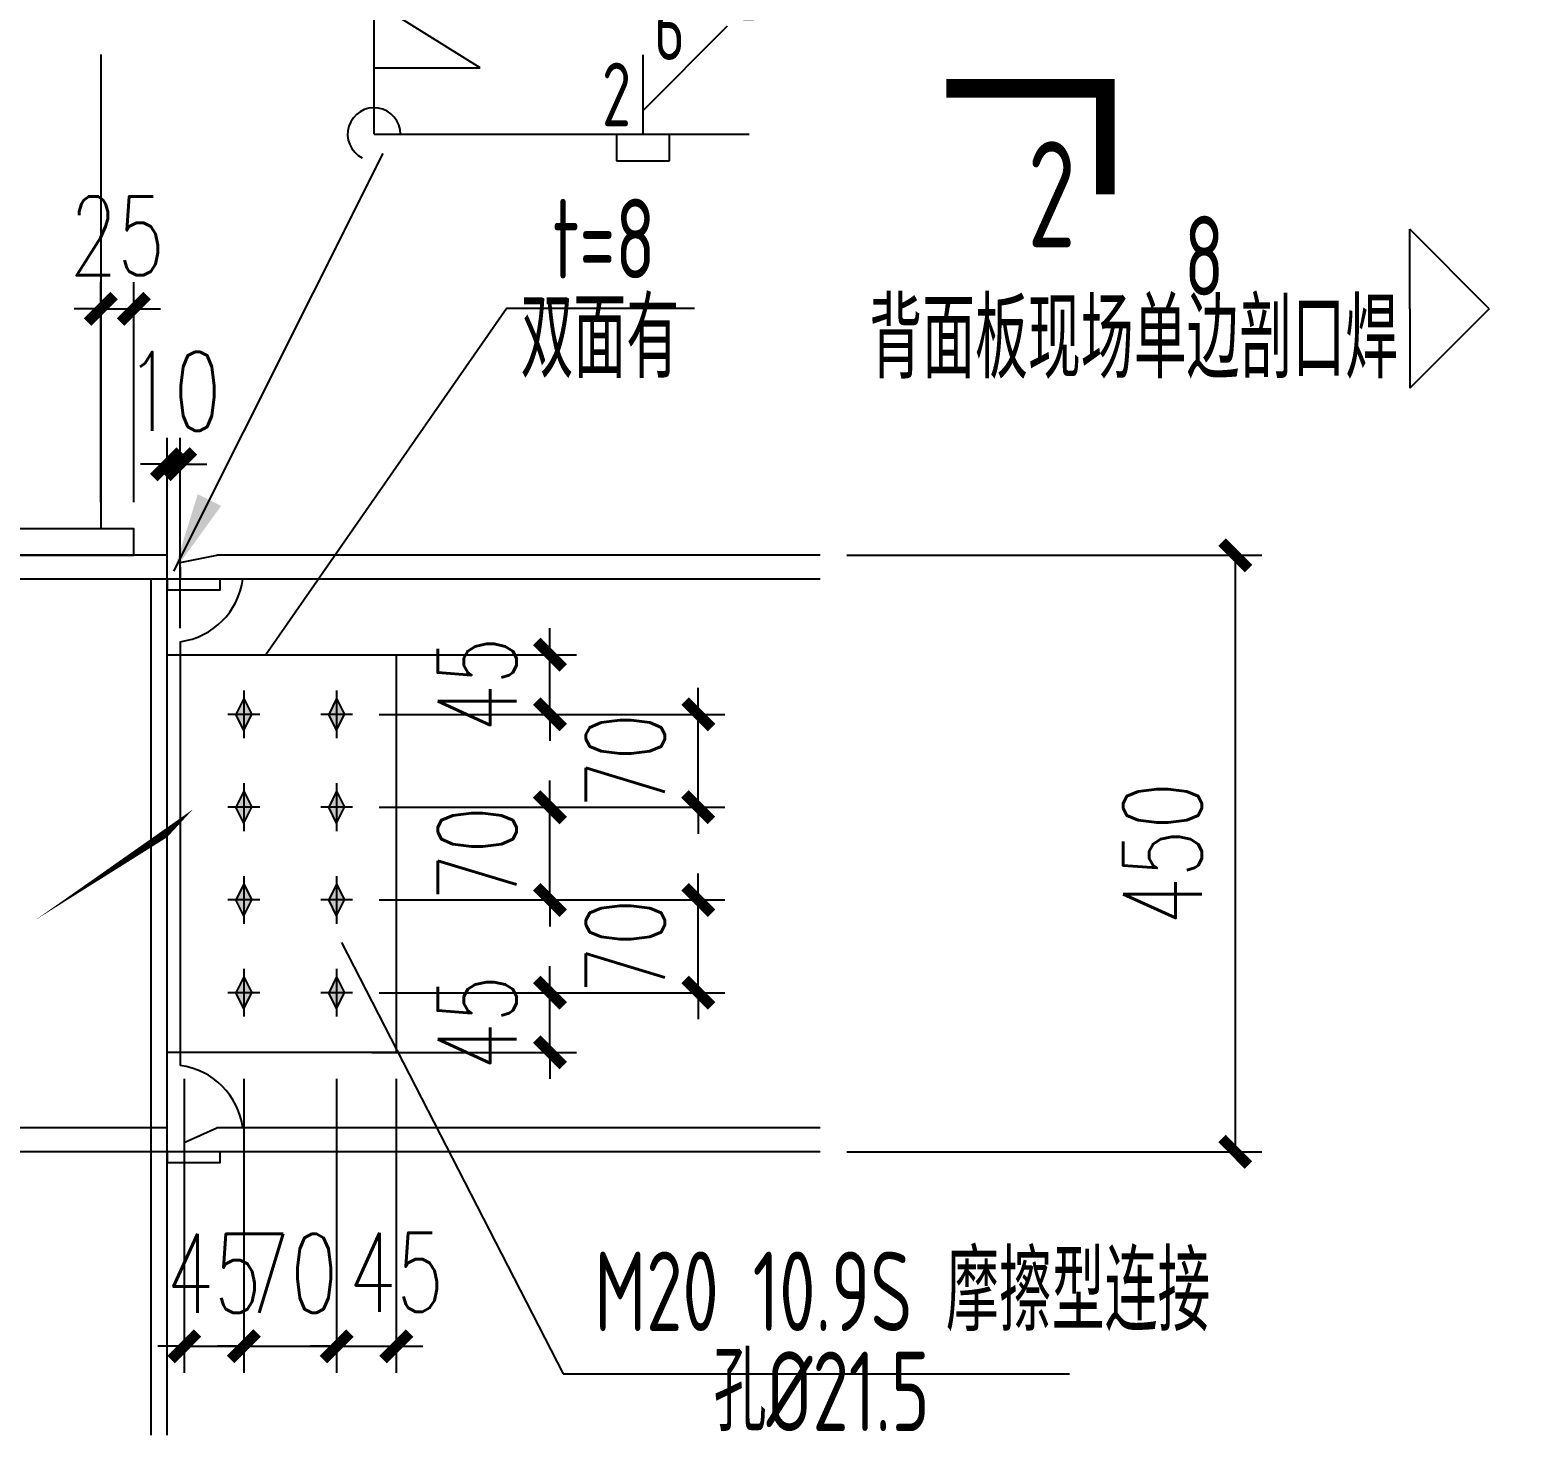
# Model space of a CAD drawing. Extents: x 180850 to 1400258, y 48356 to 327067.
# Drawn here: x 1344806 to 1350462, y 140421 to 145721 of the extents above; entities that cross this region are included whole.
import ezdxf
from ezdxf.enums import TextEntityAlignment as Align

# ---------------------------------------------------------------- set-up
doc = ezdxf.new("R2010")
doc.units = 0
doc.header["$LTSCALE"] = 1000
for name, color, linetype in [('AXIS', 3, 'Continuous'), ('BOLT', 251, 'Continuous'), ('GL', 150, 'Continuous'), ('GZ', 50, 'Continuous'), ('PUB_DIM', 3, 'Continuous'), ('PUB_TEXT', 7, 'Continuous'), ('PZ', 202, 'Continuous'), ('TEXT', 7, 'Continuous'), ('THIN', 7, 'Continuous'), ('WELD', 7, 'Continuous'), ('YCX', 90, 'Continuous')]:
    doc.layers.add(name, color=color, linetype=linetype)
doc.styles.add('_TCH_DIM_T3', font='SIMPLEX', dxfattribs={"width": 0.705882, "bigfont": 'GBCBIG'})
doc.styles.get("Standard").update_dxf_attribs({"font": 'gbenor.shx', "bigfont": 'gbcbig.shx'})
doc.styles.add('TSSD_Label', font='tssdeng.shx', dxfattribs={"width": 0.7, "bigfont": 'hztxt.shx'})
doc.styles.add('标准字体', font='tssdeng.shx', dxfattribs={"width": 0.7, "bigfont": 'tssdchn.shx'})
doc.dimstyles.new('TCH_100_5', dxfattribs={"dimtxt": 297.5, "dimasz": 100, "dimexe": 100, "dimexo": 100, "dimgap": 126.25, "dimtad": 1, "dimdec": 0, "dimlfac": 0.2, "dimzin": 0, "dimdsep": 46, "dimtxsty": '_TCH_DIM_T3', "dimblk": 'ARCHTICK', "dimcen": 0.09, "dimclrd": 126, "dimclre": 126, "dimclrt": 7, "dimazin": 2, "dimtfac": 1, "dimtdec": 0, "dimtix": 1, "dimtmove": 2, "dimatfit": 3, "dimfxl": 1, "dimtolj": 1, "dimtzin": 0, "dimarcsym": 0})
doc.dimstyles.new('TSSD_LEADER_STYLE_300.0', dxfattribs={"dimtxt": 0.18, "dimasz": 300, "dimexe": 0.18, "dimexo": 0.0625, "dimgap": 0.09, "dimtad": 0, "dimtih": 1, "dimtoh": 1, "dimdec": 4, "dimzin": 0, "dimdsep": 46, "dimtxsty": 'Standard', "dimcen": 0.09, "dimadec": 0, "dimazin": 0, "dimtfac": 1, "dimtdec": 4, "dimtofl": 0, "dimtmove": 0, "dimatfit": 3, "dimfxl": 1, "dimtolj": 1, "dimtzin": 0, "dimarcsym": 0})

# ---------------------------------------------------------------- blocks, each defined once
blk = doc.blocks.new('_WELD001')
at = {"linetype": 'ByBlock'}
h = blk.add_hatch(color=0, dxfattribs=at)
h.paths.add_polyline_path([(0.8, 0.5), (0, 1), (0, 0.5)], flags=16)
edge = h.paths.add_edge_path()
edge.add_line((0.8, 0.5), (0, 1))
edge.add_line((0, 0.5), (0.8, 0.5))
edge.add_line((0, 0), (0, 1))
at = {"color": 0, "linetype": 'ByBlock'}
for p, q in [((0, 0), (0, 1)), ((0.8, 0.5), (0, 1)), ((0, 0.5), (0.8, 0.5))]:
    blk.add_line(p, q, dxfattribs=at)
blk = doc.blocks.new('_WELD008')
at = {"color": 0, "linetype": 'ByBlock'}
for p, q in [((0, 0.3), (1.061, 1.361)), ((0, 0), (0, 1))]:
    blk.add_line(p, q, dxfattribs=at)
for tag, p in [('C', (1.286, 1.416)), ('B', (0.288, 0.856)), ('A', (-0.303, -0.009))]:
    blk.add_attdef(tag, text='', height=0.8, dxfattribs=at).set_placement(p, align=Align.CENTER)
blk = doc.blocks.new('_WELD002')
at = {"color": 0, "linetype": 'ByBlock'}
for p, q in [((0.5, 1), (0, 1)), ((0.5, 0), (0.5, 1)), ((0, 0), (0.5, 0))]:
    blk.add_line(p, q, dxfattribs=at)
blk = doc.blocks.new('_ArchTick')
at = {"color": 0, "linetype": 'ByBlock', "const_width": 0.4}
blk.add_lwpolyline([(-0.5, -0.5), (0.5, 0.5)], dxfattribs=at)
blk = doc.blocks.new('*D1702')
at = {"layer": 'AXIS', "color": 126, "linetype": 'ByBlock', "lineweight": -2, "transparency": 16777216}
for p, q in [((1347887.4, 143739.2), (1349453.7, 143739.2)), ((1349353.7, 143739.2), (1349353.7, 141489.2)), ((1347887.4, 141489.2), (1349453.7, 141489.2))]:
    blk.add_line(p, q, dxfattribs=at)
at = {"layer": 'Defpoints', "color": 0, "linetype": 'ByBlock', "transparency": 16777216}
for p in [(1347787.4, 143739.2), (1347787.4, 141489.2), (1349353.7, 141489.2)]:
    blk.add_point(p, dxfattribs=at)
at = {"layer": 'AXIS', "color": 126, "linetype": 'ByBlock', "lineweight": -2, "transparency": 16777216, "xscale": 100, "yscale": 100, "zscale": 100}
for p, rotation in [((1349353.7, 143739.2), 90), ((1349353.7, 141489.2), 270)]:
    blk.add_blockref('_ArchTick', p, dxfattribs=dict(at, rotation=rotation))
at = {"layer": 'AXIS', "color": 7, "linetype": 'ByBlock', "transparency": 16777216, "insert": (1349078.7, 142614.2), "char_height": 297.5, "attachment_point": 5, "rotation": 90, "style": '_TCH_DIM_T3'}
blk.add_mtext('\\A1;450', dxfattribs=at)
blk = doc.blocks.new('*D1703')
at = {"layer": 'AXIS', "color": 126, "linetype": 'ByBlock', "lineweight": -2, "transparency": 16777216}
for p, q in [((1345387.9, 141764.2), (1345387.9, 140655.8)), ((1345612.9, 141764.2), (1345612.9, 140655.8)), ((1345387.9, 140755.8), (1345287.9, 140755.8)), ((1345387.9, 140755.8), (1345612.9, 140755.8)), ((1345612.9, 140755.8), (1345712.9, 140755.8))]:
    blk.add_line(p, q, dxfattribs=at)
at = {"layer": 'Defpoints', "color": 0, "linetype": 'ByBlock', "transparency": 16777216}
for p in [(1345387.9, 141864.2), (1345612.9, 141864.2), (1345612.9, 140755.8)]:
    blk.add_point(p, dxfattribs=at)
at = {"layer": 'AXIS', "color": 126, "linetype": 'ByBlock', "lineweight": -2, "transparency": 16777216, "xscale": 100, "yscale": 100, "zscale": 100}
blk.add_blockref('_ArchTick', (1345387.9, 140755.8), dxfattribs=at)
at = {"layer": 'AXIS', "color": 126, "linetype": 'ByBlock', "lineweight": -2, "transparency": 16777216, "xscale": 100, "yscale": 100, "zscale": 100, "rotation": 180}
blk.add_blockref('_ArchTick', (1345612.9, 140755.8), dxfattribs=at)
at = {"layer": 'AXIS', "color": 7, "linetype": 'ByBlock', "transparency": 16777216, "insert": (1345500.4, 141030.8), "char_height": 297.5, "attachment_point": 5, "style": '_TCH_DIM_T3'}
blk.add_mtext('\\A1;45', dxfattribs=at)
blk = doc.blocks.new('*D1704')
at = {"layer": 'AXIS', "color": 126, "linetype": 'ByBlock', "lineweight": -2, "transparency": 16777216}
for p, q in [((1345962.9, 141764.2), (1345962.9, 140655.8)), ((1346187.9, 141764.2), (1346187.9, 140655.8)), ((1345962.9, 140755.8), (1345862.9, 140755.8)), ((1345962.9, 140755.8), (1346187.9, 140755.8)), ((1346187.9, 140755.8), (1346287.9, 140755.8))]:
    blk.add_line(p, q, dxfattribs=at)
at = {"layer": 'Defpoints', "color": 0, "linetype": 'ByBlock', "transparency": 16777216}
for p in [(1345962.9, 141864.2), (1346187.9, 141864.2), (1346187.9, 140755.8)]:
    blk.add_point(p, dxfattribs=at)
at = {"layer": 'AXIS', "color": 126, "linetype": 'ByBlock', "lineweight": -2, "transparency": 16777216, "xscale": 100, "yscale": 100, "zscale": 100}
blk.add_blockref('_ArchTick', (1345962.9, 140755.8), dxfattribs=at)
at = {"layer": 'AXIS', "color": 126, "linetype": 'ByBlock', "lineweight": -2, "transparency": 16777216, "xscale": 100, "yscale": 100, "zscale": 100, "rotation": 180}
blk.add_blockref('_ArchTick', (1346187.9, 140755.8), dxfattribs=at)
at = {"layer": 'AXIS', "color": 7, "linetype": 'ByBlock', "transparency": 16777216, "insert": (1346187.9, 141035), "char_height": 297.5, "attachment_point": 5, "style": '_TCH_DIM_T3'}
blk.add_mtext('\\A1;45', dxfattribs=at)
blk = doc.blocks.new('*D1705')
at = {"layer": 'AXIS', "color": 126, "linetype": 'ByBlock', "lineweight": -2, "transparency": 16777216}
for p, q in [((1345612.9, 141764.2), (1345612.9, 140655.8)), ((1345962.9, 141764.2), (1345962.9, 140655.8)), ((1345612.9, 140755.8), (1345512.9, 140755.8)), ((1345612.9, 140755.8), (1345962.9, 140755.8)), ((1345962.9, 140755.8), (1346062.9, 140755.8))]:
    blk.add_line(p, q, dxfattribs=at)
at = {"layer": 'Defpoints', "color": 0, "linetype": 'ByBlock', "transparency": 16777216}
for p in [(1345612.9, 141864.2), (1345962.9, 141864.2), (1345962.9, 140755.8)]:
    blk.add_point(p, dxfattribs=at)
at = {"layer": 'AXIS', "color": 126, "linetype": 'ByBlock', "lineweight": -2, "transparency": 16777216, "xscale": 100, "yscale": 100, "zscale": 100}
blk.add_blockref('_ArchTick', (1345612.9, 140755.8), dxfattribs=at)
at = {"layer": 'AXIS', "color": 126, "linetype": 'ByBlock', "lineweight": -2, "transparency": 16777216, "xscale": 100, "yscale": 100, "zscale": 100, "rotation": 180}
blk.add_blockref('_ArchTick', (1345962.9, 140755.8), dxfattribs=at)
at = {"layer": 'AXIS', "color": 7, "linetype": 'ByBlock', "transparency": 16777216, "insert": (1345787.9, 141030.8), "char_height": 297.5, "attachment_point": 5, "style": '_TCH_DIM_T3'}
blk.add_mtext('\\A1;70', dxfattribs=at)
blk = doc.blocks.new('*D1706')
at = {"layer": 'AXIS', "color": 126, "linetype": 'ByBlock', "lineweight": -2, "transparency": 16777216}
for p, q in [((1345322.9, 143464.2), (1345322.9, 144182.8)), ((1345372.9, 143464.2), (1345372.9, 144182.8)), ((1345322.9, 144082.8), (1345222.9, 144082.8)), ((1345322.9, 144082.8), (1345372.9, 144082.8)), ((1345372.9, 144082.8), (1345472.9, 144082.8))]:
    blk.add_line(p, q, dxfattribs=at)
at = {"layer": 'Defpoints', "color": 0, "linetype": 'ByBlock', "transparency": 16777216}
for p in [(1345372.9, 144082.8), (1345322.9, 143364.2), (1345372.9, 143364.2)]:
    blk.add_point(p, dxfattribs=at)
at = {"layer": 'AXIS', "color": 126, "linetype": 'ByBlock', "lineweight": -2, "transparency": 16777216, "xscale": 100, "yscale": 100, "zscale": 100}
blk.add_blockref('_ArchTick', (1345322.9, 144082.8), dxfattribs=at)
at = {"layer": 'AXIS', "color": 126, "linetype": 'ByBlock', "lineweight": -2, "transparency": 16777216, "xscale": 100, "yscale": 100, "zscale": 100, "rotation": 180}
blk.add_blockref('_ArchTick', (1345372.9, 144082.8), dxfattribs=at)
at = {"layer": 'AXIS', "color": 7, "linetype": 'ByBlock', "transparency": 16777216, "insert": (1345347.9, 144357.8), "char_height": 297.5, "attachment_point": 5, "style": '_TCH_DIM_T3'}
blk.add_mtext('\\A1;10', dxfattribs=at)
blk = doc.blocks.new('*D1707')
at = {"layer": 'AXIS', "color": 126, "linetype": 'ByBlock', "lineweight": -2, "transparency": 16777216}
for p, q in [((1346767.9, 142089.2), (1346767.9, 142189.2)), ((1346122.9, 142089.2), (1346867.9, 142089.2)), ((1346767.9, 141864.2), (1346767.9, 142089.2)), ((1346096.2, 141864.2), (1346867.9, 141864.2)), ((1346767.9, 141864.2), (1346767.9, 141764.2))]:
    blk.add_line(p, q, dxfattribs=at)
at = {"layer": 'Defpoints', "color": 0, "linetype": 'ByBlock', "transparency": 16777216}
for p in [(1346022.9, 142089.2), (1346767.9, 142089.2), (1345996.2, 141864.2)]:
    blk.add_point(p, dxfattribs=at)
at = {"layer": 'AXIS', "color": 126, "linetype": 'ByBlock', "lineweight": -2, "transparency": 16777216, "xscale": 100, "yscale": 100, "zscale": 100}
for p, rotation in [((1346767.9, 142089.2), 270), ((1346767.9, 141864.2), 90)]:
    blk.add_blockref('_ArchTick', p, dxfattribs=dict(at, rotation=rotation))
at = {"layer": 'AXIS', "color": 7, "linetype": 'ByBlock', "transparency": 16777216, "insert": (1346492.9, 141976.7), "char_height": 297.5, "attachment_point": 5, "rotation": 90, "style": '_TCH_DIM_T3'}
blk.add_mtext('\\A1;45', dxfattribs=at)
blk = doc.blocks.new('*D1708')
at = {"layer": 'AXIS', "color": 126, "linetype": 'ByBlock', "lineweight": -2, "transparency": 16777216}
for p, q in [((1347327.5, 142439.2), (1347327.5, 142539.2)), ((1346122.9, 142439.2), (1347427.5, 142439.2)), ((1347327.5, 142089.2), (1347327.5, 142439.2)), ((1346122.9, 142089.2), (1347427.5, 142089.2)), ((1347327.5, 142089.2), (1347327.5, 141989.2))]:
    blk.add_line(p, q, dxfattribs=at)
at = {"layer": 'Defpoints', "color": 0, "linetype": 'ByBlock', "transparency": 16777216}
for p in [(1346022.9, 142439.2), (1347327.5, 142439.2), (1346022.9, 142089.2)]:
    blk.add_point(p, dxfattribs=at)
at = {"layer": 'AXIS', "color": 126, "linetype": 'ByBlock', "lineweight": -2, "transparency": 16777216, "xscale": 100, "yscale": 100, "zscale": 100}
for p, rotation in [((1347327.5, 142439.2), 270), ((1347327.5, 142089.2), 90)]:
    blk.add_blockref('_ArchTick', p, dxfattribs=dict(at, rotation=rotation))
at = {"layer": 'AXIS', "color": 7, "linetype": 'ByBlock', "transparency": 16777216, "insert": (1347052.5, 142264.2), "char_height": 297.5, "attachment_point": 5, "rotation": 90, "style": '_TCH_DIM_T3'}
blk.add_mtext('\\A1;70', dxfattribs=at)
blk = doc.blocks.new('*D1709')
at = {"layer": 'AXIS', "color": 126, "linetype": 'ByBlock', "lineweight": -2, "transparency": 16777216}
for p, q in [((1346767.9, 142789.2), (1346767.9, 142889.2)), ((1346122.9, 142789.2), (1346867.9, 142789.2)), ((1346767.9, 142439.2), (1346767.9, 142789.2)), ((1346122.9, 142439.2), (1346867.9, 142439.2)), ((1346767.9, 142439.2), (1346767.9, 142339.2))]:
    blk.add_line(p, q, dxfattribs=at)
at = {"layer": 'Defpoints', "color": 0, "linetype": 'ByBlock', "transparency": 16777216}
for p in [(1346022.9, 142789.2), (1346767.9, 142789.2), (1346022.9, 142439.2)]:
    blk.add_point(p, dxfattribs=at)
at = {"layer": 'AXIS', "color": 126, "linetype": 'ByBlock', "lineweight": -2, "transparency": 16777216, "xscale": 100, "yscale": 100, "zscale": 100}
for p, rotation in [((1346767.9, 142789.2), 270), ((1346767.9, 142439.2), 90)]:
    blk.add_blockref('_ArchTick', p, dxfattribs=dict(at, rotation=rotation))
at = {"layer": 'AXIS', "color": 7, "linetype": 'ByBlock', "transparency": 16777216, "insert": (1346492.9, 142614.2), "char_height": 297.5, "attachment_point": 5, "rotation": 90, "style": '_TCH_DIM_T3'}
blk.add_mtext('\\A1;70', dxfattribs=at)
blk = doc.blocks.new('*D1710')
at = {"layer": 'AXIS', "color": 126, "linetype": 'ByBlock', "lineweight": -2, "transparency": 16777216}
for p, q in [((1347327.5, 143139.2), (1347327.5, 143239.2)), ((1346122.9, 143139.2), (1347427.5, 143139.2)), ((1347327.5, 142789.2), (1347327.5, 143139.2)), ((1346122.9, 142789.2), (1347427.5, 142789.2)), ((1347327.5, 142789.2), (1347327.5, 142689.2))]:
    blk.add_line(p, q, dxfattribs=at)
at = {"layer": 'Defpoints', "color": 0, "linetype": 'ByBlock', "transparency": 16777216}
for p in [(1346022.9, 143139.2), (1347327.5, 143139.2), (1346022.9, 142789.2)]:
    blk.add_point(p, dxfattribs=at)
at = {"layer": 'AXIS', "color": 126, "linetype": 'ByBlock', "lineweight": -2, "transparency": 16777216, "xscale": 100, "yscale": 100, "zscale": 100}
for p, rotation in [((1347327.5, 143139.2), 270), ((1347327.5, 142789.2), 90)]:
    blk.add_blockref('_ArchTick', p, dxfattribs=dict(at, rotation=rotation))
at = {"layer": 'AXIS', "color": 7, "linetype": 'ByBlock', "transparency": 16777216, "insert": (1347052.5, 142964.2), "char_height": 297.5, "attachment_point": 5, "rotation": 90, "style": '_TCH_DIM_T3'}
blk.add_mtext('\\A1;70', dxfattribs=at)
blk = doc.blocks.new('*D1711')
at = {"layer": 'AXIS', "color": 126, "linetype": 'ByBlock', "lineweight": -2, "transparency": 16777216}
for p, q in [((1346767.9, 143364.2), (1346767.9, 143464.2)), ((1346122.9, 143364.2), (1346867.9, 143364.2)), ((1346767.9, 143139.2), (1346767.9, 143364.2)), ((1346122.9, 143139.2), (1346867.9, 143139.2)), ((1346767.9, 143139.2), (1346767.9, 143039.2))]:
    blk.add_line(p, q, dxfattribs=at)
at = {"layer": 'Defpoints', "color": 0, "linetype": 'ByBlock', "transparency": 16777216}
for p in [(1346022.9, 143364.2), (1346767.9, 143364.2), (1346022.9, 143139.2)]:
    blk.add_point(p, dxfattribs=at)
at = {"layer": 'AXIS', "color": 126, "linetype": 'ByBlock', "lineweight": -2, "transparency": 16777216, "xscale": 100, "yscale": 100, "zscale": 100}
for p, rotation in [((1346767.9, 143364.2), 270), ((1346767.9, 143139.2), 90)]:
    blk.add_blockref('_ArchTick', p, dxfattribs=dict(at, rotation=rotation))
at = {"layer": 'AXIS', "color": 7, "linetype": 'ByBlock', "transparency": 16777216, "insert": (1346492.9, 143251.7), "char_height": 297.5, "attachment_point": 5, "rotation": 90, "style": '_TCH_DIM_T3'}
blk.add_mtext('\\A1;45', dxfattribs=at)
blk = doc.blocks.new('*D2039')
at = {"layer": 'AXIS', "color": 126, "linetype": 'ByBlock', "lineweight": -2, "transparency": 16777216}
for p, q in [((1345072.9, 143939.2), (1345072.9, 144769.1)), ((1345197.9, 143939.2), (1345197.9, 144769.1)), ((1345072.9, 144669.1), (1344972.9, 144669.1)), ((1345072.9, 144669.1), (1345197.9, 144669.1)), ((1345197.9, 144669.1), (1345297.9, 144669.1))]:
    blk.add_line(p, q, dxfattribs=at)
at = {"layer": 'Defpoints', "color": 0, "linetype": 'ByBlock', "transparency": 16777216}
for p in [(1345197.9, 144669.1), (1345072.9, 143839.2), (1345197.9, 143839.2)]:
    blk.add_point(p, dxfattribs=at)
at = {"layer": 'AXIS', "color": 126, "linetype": 'ByBlock', "lineweight": -2, "transparency": 16777216, "xscale": 100, "yscale": 100, "zscale": 100}
blk.add_blockref('_ArchTick', (1345072.9, 144669.1), dxfattribs=at)
at = {"layer": 'AXIS', "color": 126, "linetype": 'ByBlock', "lineweight": -2, "transparency": 16777216, "xscale": 100, "yscale": 100, "zscale": 100, "rotation": 180}
blk.add_blockref('_ArchTick', (1345197.9, 144669.1), dxfattribs=at)
at = {"layer": 'AXIS', "color": 7, "linetype": 'ByBlock', "transparency": 16777216, "insert": (1345135.4, 144944.1), "char_height": 297.5, "attachment_point": 5, "style": '_TCH_DIM_T3'}
blk.add_mtext('\\A1;25', dxfattribs=at)

msp = doc.modelspace()

# ---------------------------------------------------------------- hatches: boundary and pattern name
at = {"layer": 'BOLT'}
for points in [[(1345612.95, 143199.25), (1345642.95, 143139.25), (1345612.95, 143079.25), (1345582.95, 143139.25)], [(1345962.95, 143199.25), (1345992.95, 143139.25), (1345962.95, 143079.25), (1345932.95, 143139.25)], [(1345612.95, 142849.25), (1345642.95, 142789.25), (1345612.95, 142729.25), (1345582.95, 142789.25)], [(1345962.95, 142849.25), (1345992.95, 142789.25), (1345962.95, 142729.25), (1345932.95, 142789.25)], [(1345612.95, 142499.25), (1345642.95, 142439.25), (1345612.95, 142379.25), (1345582.95, 142439.25)], [(1345962.95, 142499.25), (1345992.95, 142439.25), (1345962.95, 142379.25), (1345932.95, 142439.25)], [(1345612.95, 142149.25), (1345642.95, 142089.25), (1345612.95, 142029.25), (1345582.95, 142089.25)], [(1345962.95, 142149.25), (1345992.95, 142089.25), (1345962.95, 142029.25), (1345932.95, 142089.25)]]:
    msp.add_hatch(color=256, dxfattribs=at).paths.add_polyline_path(points)

# ---------------------------------------------------------------- linework, layer by layer
for p, q in [((1345612.95, 143229.25), (1345612.95, 143049.25)), ((1345962.95, 143229.25), (1345962.95, 143049.25)), ((1345612.95, 143199.25), (1345582.95, 143139.25)), ((1345612.95, 143199.25), (1345642.95, 143139.25)), ((1345962.95, 143199.25), (1345932.95, 143139.25)), ((1345962.95, 143199.25), (1345992.95, 143139.25)), ((1345672.95, 143139.25), (1345552.95, 143139.25)), ((1345612.95, 143079.25), (1345582.95, 143139.25)), ((1345612.95, 143079.25), (1345642.95, 143139.25)), ((1346022.95, 143139.25), (1345902.95, 143139.25)), ((1345962.95, 143079.25), (1345932.95, 143139.25)), ((1345962.95, 143079.25), (1345992.95, 143139.25)), ((1345612.95, 142879.25), (1345612.95, 142699.25)), ((1345962.95, 142879.25), (1345962.95, 142699.25)), ((1345612.95, 142849.25), (1345582.95, 142789.25)), ((1345612.95, 142849.25), (1345642.95, 142789.25)), ((1345962.95, 142849.25), (1345932.95, 142789.25)), ((1345962.95, 142849.25), (1345992.95, 142789.25)), ((1345672.95, 142789.25), (1345552.95, 142789.25)), ((1345612.95, 142729.25), (1345582.95, 142789.25)), ((1345612.95, 142729.25), (1345642.95, 142789.25)), ((1346022.95, 142789.25), (1345902.95, 142789.25)), ((1345962.95, 142729.25), (1345932.95, 142789.25)), ((1345962.95, 142729.25), (1345992.95, 142789.25)), ((1345612.95, 142499.25), (1345582.95, 142439.25)), ((1345612.95, 142529.25), (1345612.95, 142349.25)), ((1345612.95, 142499.25), (1345642.95, 142439.25)), ((1345962.95, 142499.25), (1345932.95, 142439.25)), ((1345962.95, 142529.25), (1345962.95, 142349.25)), ((1345962.95, 142499.25), (1345992.95, 142439.25)), ((1345672.95, 142439.25), (1345552.95, 142439.25)), ((1345612.95, 142379.25), (1345582.95, 142439.25)), ((1345612.95, 142379.25), (1345642.95, 142439.25)), ((1346022.95, 142439.25), (1345902.95, 142439.25)), ((1345962.95, 142379.25), (1345932.95, 142439.25)), ((1345962.95, 142379.25), (1345992.95, 142439.25)), ((1345612.95, 142149.25), (1345582.95, 142089.25)), ((1345612.95, 142179.25), (1345612.95, 141999.25)), ((1345612.95, 142149.25), (1345642.95, 142089.25)), ((1345962.95, 142149.25), (1345932.95, 142089.25)), ((1345962.95, 142179.25), (1345962.95, 141999.25)), ((1345962.95, 142149.25), (1345992.95, 142089.25)), ((1345672.95, 142089.25), (1345552.95, 142089.25)), ((1345612.95, 142029.25), (1345582.95, 142089.25)), ((1345612.95, 142029.25), (1345642.95, 142089.25)), ((1346022.95, 142089.25), (1345902.95, 142089.25)), ((1345962.95, 142029.25), (1345932.95, 142089.25)), ((1345962.95, 142029.25), (1345992.95, 142089.25))]:
    msp.add_line(p, q, dxfattribs=at)
at = {"layer": 'GL'}
for p, q in [((1345372.99, 143711.57), (1345510.41, 143739.25)), ((1347787.38, 143739.25), (1345510.41, 143739.25)), ((1345372.95, 143694.68), (1345372.95, 143649.25)), ((1347787.38, 143649.25), (1345372.57, 143649.25)), ((1345372.95, 143413.41), (1345372.95, 141814.25)), ((1345322.95, 141579.25), (1343822.95, 141579.25)), ((1345387.95, 141524.51), (1345510.4, 141579.25)), ((1347787.38, 141579.25), (1345510.4, 141579.25)), ((1345387.95, 141524.51), (1345387.95, 141489.31)), ((1345322.95, 141489.25), (1343822.95, 141489.25)), ((1347787.38, 141489.25), (1345387.95, 141489.25))]:
    msp.add_line(p, q, dxfattribs=at)
for points in [[(1345322.95, 143649.25), (1345322.95, 143609.25), (1345522.95, 143609.25), (1345522.95, 143649.25)], [(1345322.95, 141489.25), (1345322.95, 141449.25), (1345522.95, 141449.25), (1345522.95, 141489.25)]]:
    msp.add_lwpolyline(points, close=True, dxfattribs=at)
for centre, start, end in [((1345336.14, 143686.63), 277.6724, 352.20656), ((1345336.14, 141541.87), 7.79344, 82.3276)]:
    msp.add_arc(centre, 275.69, start, end, dxfattribs=at)
at = {"layer": 'GZ'}
for p, q in [((1345072.95, 145628.07), (1345072.95, 143839.25)), ((1345322.95, 143739.25), (1343822.95, 143739.25)), ((1345322.95, 140421.05), (1345322.95, 143739.25)), ((1345322.95, 143649.25), (1343822.95, 143649.25)), ((1345262.95, 140421.05), (1345262.95, 143649.25))]:
    msp.add_line(p, q, dxfattribs=at)
at = {"layer": 'PUB_DIM', "const_width": 70}
msp.add_lwpolyline([(1348263.28, 145500.69), (1348863.28, 145500.69), (1348863.28, 145100.69)], dxfattribs=at)
at = {"layer": 'PZ'}
for points in [[(1343947.95, 143739.25), (1345197.95, 143739.25), (1345197.95, 143839.25), (1343947.95, 143839.25)], [(1345322.95, 143364.25), (1346187.95, 143364.25), (1346187.95, 141864.25), (1345322.95, 141864.25)]]:
    msp.add_lwpolyline(points, close=True, dxfattribs=at)
at = {"layer": 'TEXT'}
for p, q in [((1350011.83, 144669.13), (1350011.83, 144969.13)), ((1350311.83, 144669.13), (1350011.83, 144969.13)), ((1350011.83, 144669.13), (1350011.83, 144369.13)), ((1350311.83, 144669.13), (1350011.83, 144369.13))]:
    msp.add_line(p, q, dxfattribs=at)
at = {"layer": 'THIN'}
msp.add_lwpolyline([(1345322.95, 142675.44, 0, 100, 0), (1345613.52, 142916.34, 0, 0, 0), (1348110.38, 144669.13, 0, 0, 0), (1350411.83, 144669.13, 0, 0, 0)], format="xyseb", dxfattribs=at)
at = {"layer": 'WELD'}
msp.add_line((1346104.36, 145327.43), (1347518.92, 145327.43), dxfattribs=at)
msp.add_arc((1346104.36, 145327.43), 100, 0, 243.38057, dxfattribs=at)
at = {"layer": 'YCX'}
for p, q in [((1346605.12, 144670.9), (1345695.92, 143364.25)), ((1346605.12, 144670.9), (1347312.76, 144670.9)), ((1345981.23, 142279.25), (1346817.67, 140651.5)), ((1346817.67, 140651.5), (1348728.3, 140651.5))]:
    msp.add_line(p, q, dxfattribs=at)

# ---------------------------------------------------------------- block references
at = {"layer": 'WELD'}
ref = msp.add_blockref('_WELD008', (1347118.92, 145327.43), dxfattribs=dict(at, xscale=300.0000001500005, yscale=300.0000001500005, zscale=300.0000001500005))
ref.add_attrib('6', '6', dxfattribs={"height": 240, "style": 'TSSD_Label', "width": 0.7}).set_placement((1347218.92, 145727.43), align=Align.MIDDLE_CENTER)
ref.add_attrib('2', '2', dxfattribs={"height": 240, "style": 'TSSD_Label', "width": 0.7}).set_placement((1347018.92, 145477.43), align=Align.MIDDLE_CENTER)
ref.add_attrib('45%%d', '45%%d', dxfattribs={"height": 240, "style": 'TSSD_Label', "width": 0.7}).set_placement((1347518.92, 145877.43), align=Align.MIDDLE_CENTER)
at = {"layer": 'WELD', "xscale": 500.0000002500008, "yscale": 500.0000002500008, "zscale": 500.0000002500008}
msp.add_blockref('_WELD001', (1346104.36, 145327.43), dxfattribs=at)
at = {"layer": 'WELD', "xscale": 200.0000001000003, "yscale": 200.0000001000003, "zscale": 200.0000001000003, "rotation": 270}
msp.add_blockref('_WELD002', (1347018.92, 145327.43), dxfattribs=at)

# ---------------------------------------------------------------- texts
at = {"layer": 'PUB_TEXT', "style": '标准字体', "width": 0.7}
msp.add_text('2', height=400, dxfattribs=at).set_placement((1348660.72, 145100.69), align=Align.MIDDLE_CENTER)
at = {"layer": 'TEXT', "style": '标准字体', "width": 0.7}
for s, p in [('t=8', (1346971.11, 144693.71)), ('双面有', (1346955.9, 144318.2)), ('背面板现场单边剖口焊', (1348970.12, 144316.12)), ('M20 10.9S 摩擦型连接', (1348097.53, 140723.16)), ('孔%%c21.5', (1347792.79, 140345.66))]:
    msp.add_text(s, height=300, dxfattribs=at).set_placement(p, align=Align.BOTTOM_CENTER)
msp.add_text('8', height=300, dxfattribs=at).set_placement((1349160.49, 144719.13))

# ---------------------------------------------------------------- dimensions: what is measured, and where the dimension line sits
at = {"layer": 'AXIS', "linetype": 'ByBlock'}
for base, p1, p2, picture, middle in [((1345197.95, 144669.11), (1345072.95, 143839.25), (1345197.95, 143839.25), '*D2039', (1345135.45, 144944.11)), ((1345372.95, 144082.81), (1345322.95, 143364.25), (1345372.95, 143364.25), '*D1706', (1345347.95, 144357.81)), ((1345612.95, 140755.83), (1345387.95, 141864.25), (1345612.95, 141864.25), '*D1703', (1345500.45, 141030.83)), ((1345962.95, 140755.83), (1345612.95, 141864.25), (1345962.95, 141864.25), '*D1705', (1345787.95, 141030.83))]:
    dim = msp.add_linear_dim(base=base, p1=p1, p2=p2, dimstyle='TCH_100_5', dxfattribs=at)
    dim.commit()
    dim.dimension.update_dxf_attribs({"geometry": picture, "text_midpoint": middle})
for base, p1, p2, picture, middle in [((1349353.69, 141489.25), (1347787.38, 143739.25), (1347787.38, 141489.25), '*D1702', (1349078.69, 142614.25)), ((1346767.91, 143364.25), (1346022.95, 143139.25), (1346022.95, 143364.25), '*D1711', (1346492.91, 143251.75)), ((1347327.47, 143139.25), (1346022.95, 142789.25), (1346022.95, 143139.25), '*D1710', (1347052.47, 142964.25)), ((1346767.91, 142789.25), (1346022.95, 142439.25), (1346022.95, 142789.25), '*D1709', (1346492.91, 142614.25)), ((1347327.47, 142439.25), (1346022.95, 142089.25), (1346022.95, 142439.25), '*D1708', (1347052.47, 142264.25)), ((1346767.91, 142089.25), (1345996.18, 141864.25), (1346022.95, 142089.25), '*D1707', (1346492.91, 141976.75))]:
    dim = msp.add_linear_dim(base=base, p1=p1, p2=p2, angle=90, dimstyle='TCH_100_5', dxfattribs=at)
    dim.commit()
    dim.dimension.update_dxf_attribs({"geometry": picture, "text_midpoint": middle})
dim = msp.add_linear_dim(base=(1346187.95, 140755.83), p1=(1345962.95, 141864.25), p2=(1346187.95, 141864.25), dimstyle='TCH_100_5', dxfattribs=at)
dim.commit()
dim.dimension.update_dxf_attribs({"geometry": '*D1704', "text_midpoint": (1346187.95, 141035.04), "dimtype": 160})

# ---------------------------------------------------------------- leaders
at = {"layer": 'WELD'}
msp.add_leader([(1345348.53, 143679.25), (1346138.33, 145255.11)], dimstyle='TSSD_LEADER_STYLE_300.0', dxfattribs=at)

doc.saveas('drawing.dxf')
